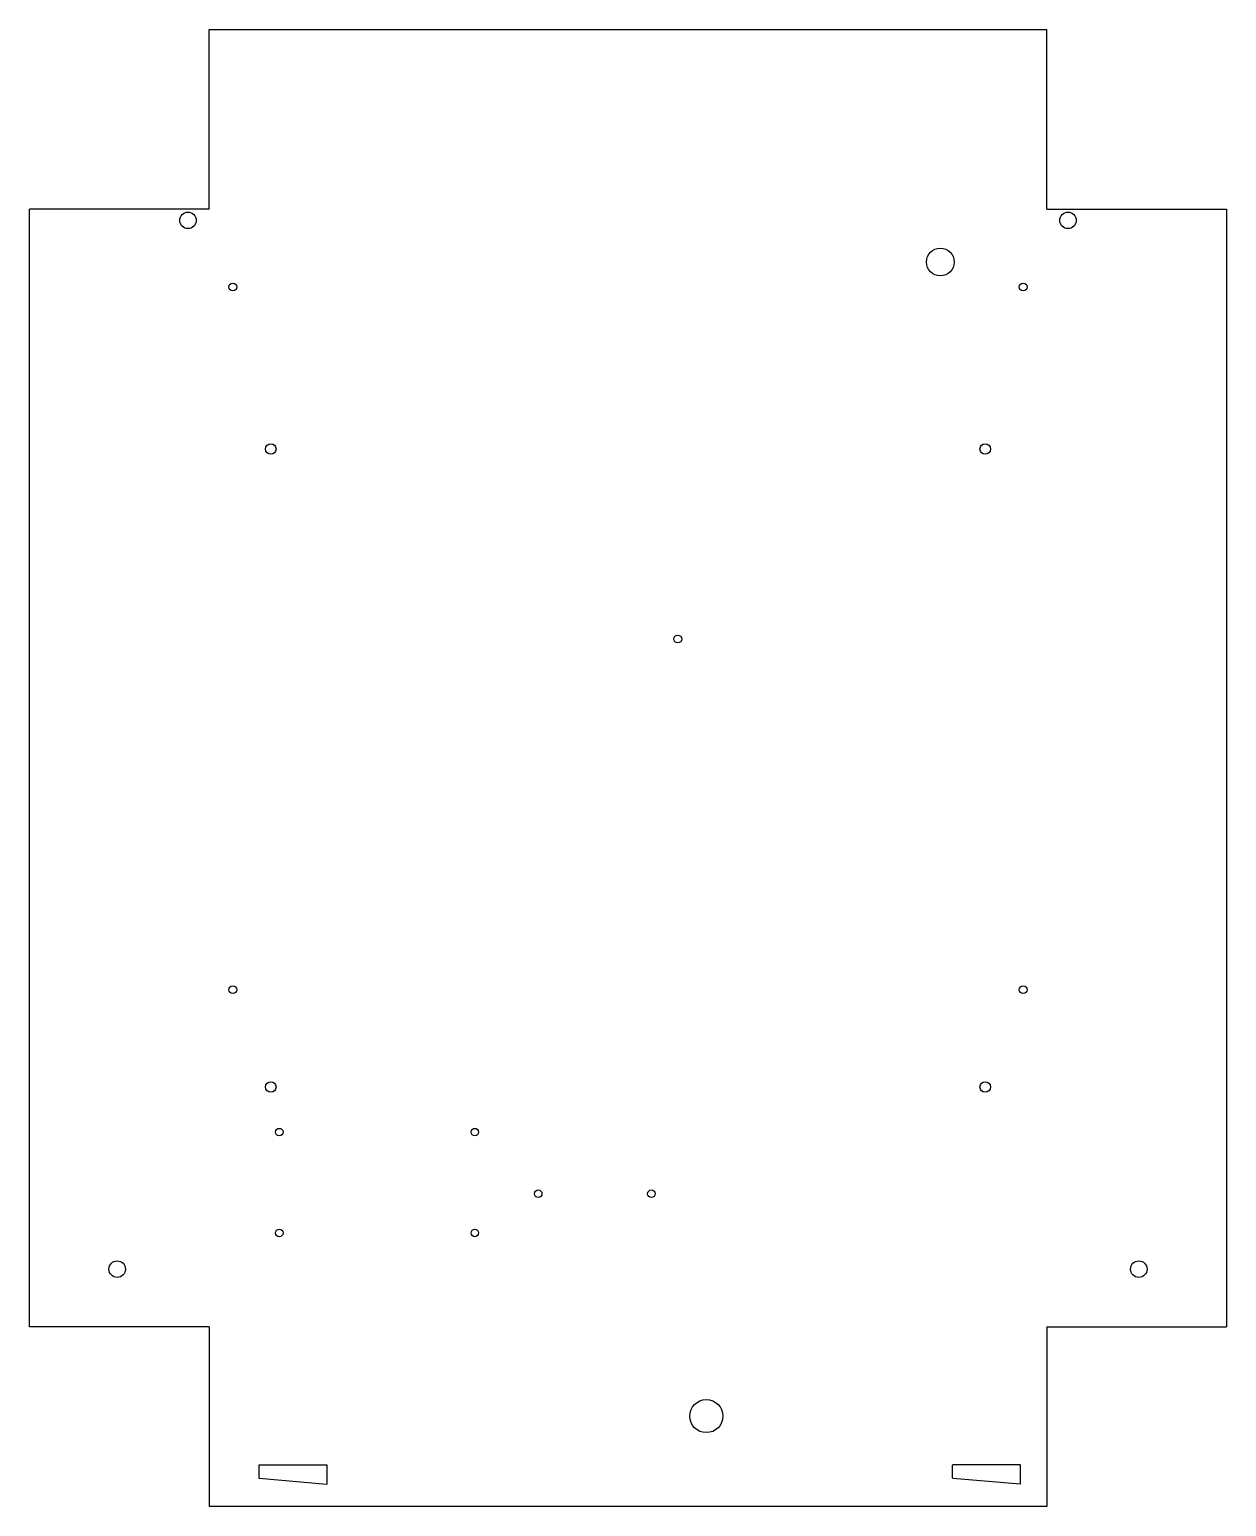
# Model space of a CAD drawing. Header units: millimetres. Extents: x -398 to 398, y -491 to 491.
import ezdxf

# ---------------------------------------------------------------- set-up
doc = ezdxf.new("R2010")
doc.units = ezdxf.units.MM

msp = doc.modelspace()

# ---------------------------------------------------------------- linework, layer by layer
at = {"color": 7, "linetype": 'Continuous', "lineweight": 25}
for p, q in [((-278.43, 371.43), (-278.43, 490.86)), ((-278.43, 490.86), (278.43, 490.86)), ((278.43, 371.43), (278.43, 490.86)), ((-278.43, 371.43), (-397.86, 371.43)), ((-397.86, -371.43), (-397.86, 371.43)), ((278.43, 371.43), (397.86, 371.43)), ((397.86, 371.43), (397.86, -371.43)), ((-278.43, -371.43), (-397.86, -371.43)), ((-278.43, -371.43), (-278.43, -490.86)), ((278.43, -371.43), (278.43, -490.86)), ((278.43, -371.43), (397.86, -371.43)), ((-245.41, -463.67), (-245.41, -471.75)), ((-200.28, -463.37), (-245.11, -463.37)), ((-199.98, -475.67), (-199.98, -463.67)), ((215.61, -463.59), (215.61, -471.67)), ((260.74, -463.29), (215.91, -463.29)), ((261.04, -475.59), (261.04, -463.59)), ((-245.13, -472.05), (-200.3, -475.96)), ((215.88, -471.97), (260.71, -475.89)), ((278.43, -490.86), (-278.43, -490.86))]:
    msp.add_line(p, q, dxfattribs=at)
for centre, radius in [((-292.52, 364), 5.5), ((292.52, 364), 5.5), ((207.65, 336.34), 9.25), ((-262.71, 319.73), 2.6), ((262.71, 319.73), 2.6), ((-237.5, 212.04), 3.5), ((237.5, 212.04), 3.5), ((33.08, 85.72), 2.6), ((-262.71, -147.37), 2.6), ((262.71, -147.37), 2.6), ((-237.5, -212.04), 3.5), ((237.5, -212.04), 3.5), ((-231.81, -242.03), 2.5), ((-101.81, -242.03), 2.5), ((-59.68, -282.97), 2.5), ((15.52, -282.97), 2.5), ((-231.81, -309.03), 2.5), ((-101.81, -309.03), 2.5), ((-339.58, -333.1), 5.5), ((339.58, -333.1), 5.5), ((52.06, -430.79), 11)]:
    msp.add_circle(centre, radius, dxfattribs=at)
for centre, start, end in [((-245.11, -463.67), 90, 180), ((-200.28, -463.67), 0, 90), ((215.91, -463.59), 90, 180), ((260.74, -463.59), 0, 90), ((-245.11, -471.75), 180, 265.01321), ((-200.28, -475.67), 265.01321, 0), ((215.91, -471.67), 180, 265.01321), ((260.74, -475.59), 265.01321, 0)]:
    msp.add_arc(centre, 0.3, start, end, dxfattribs=at)

doc.saveas('drawing.dxf')
